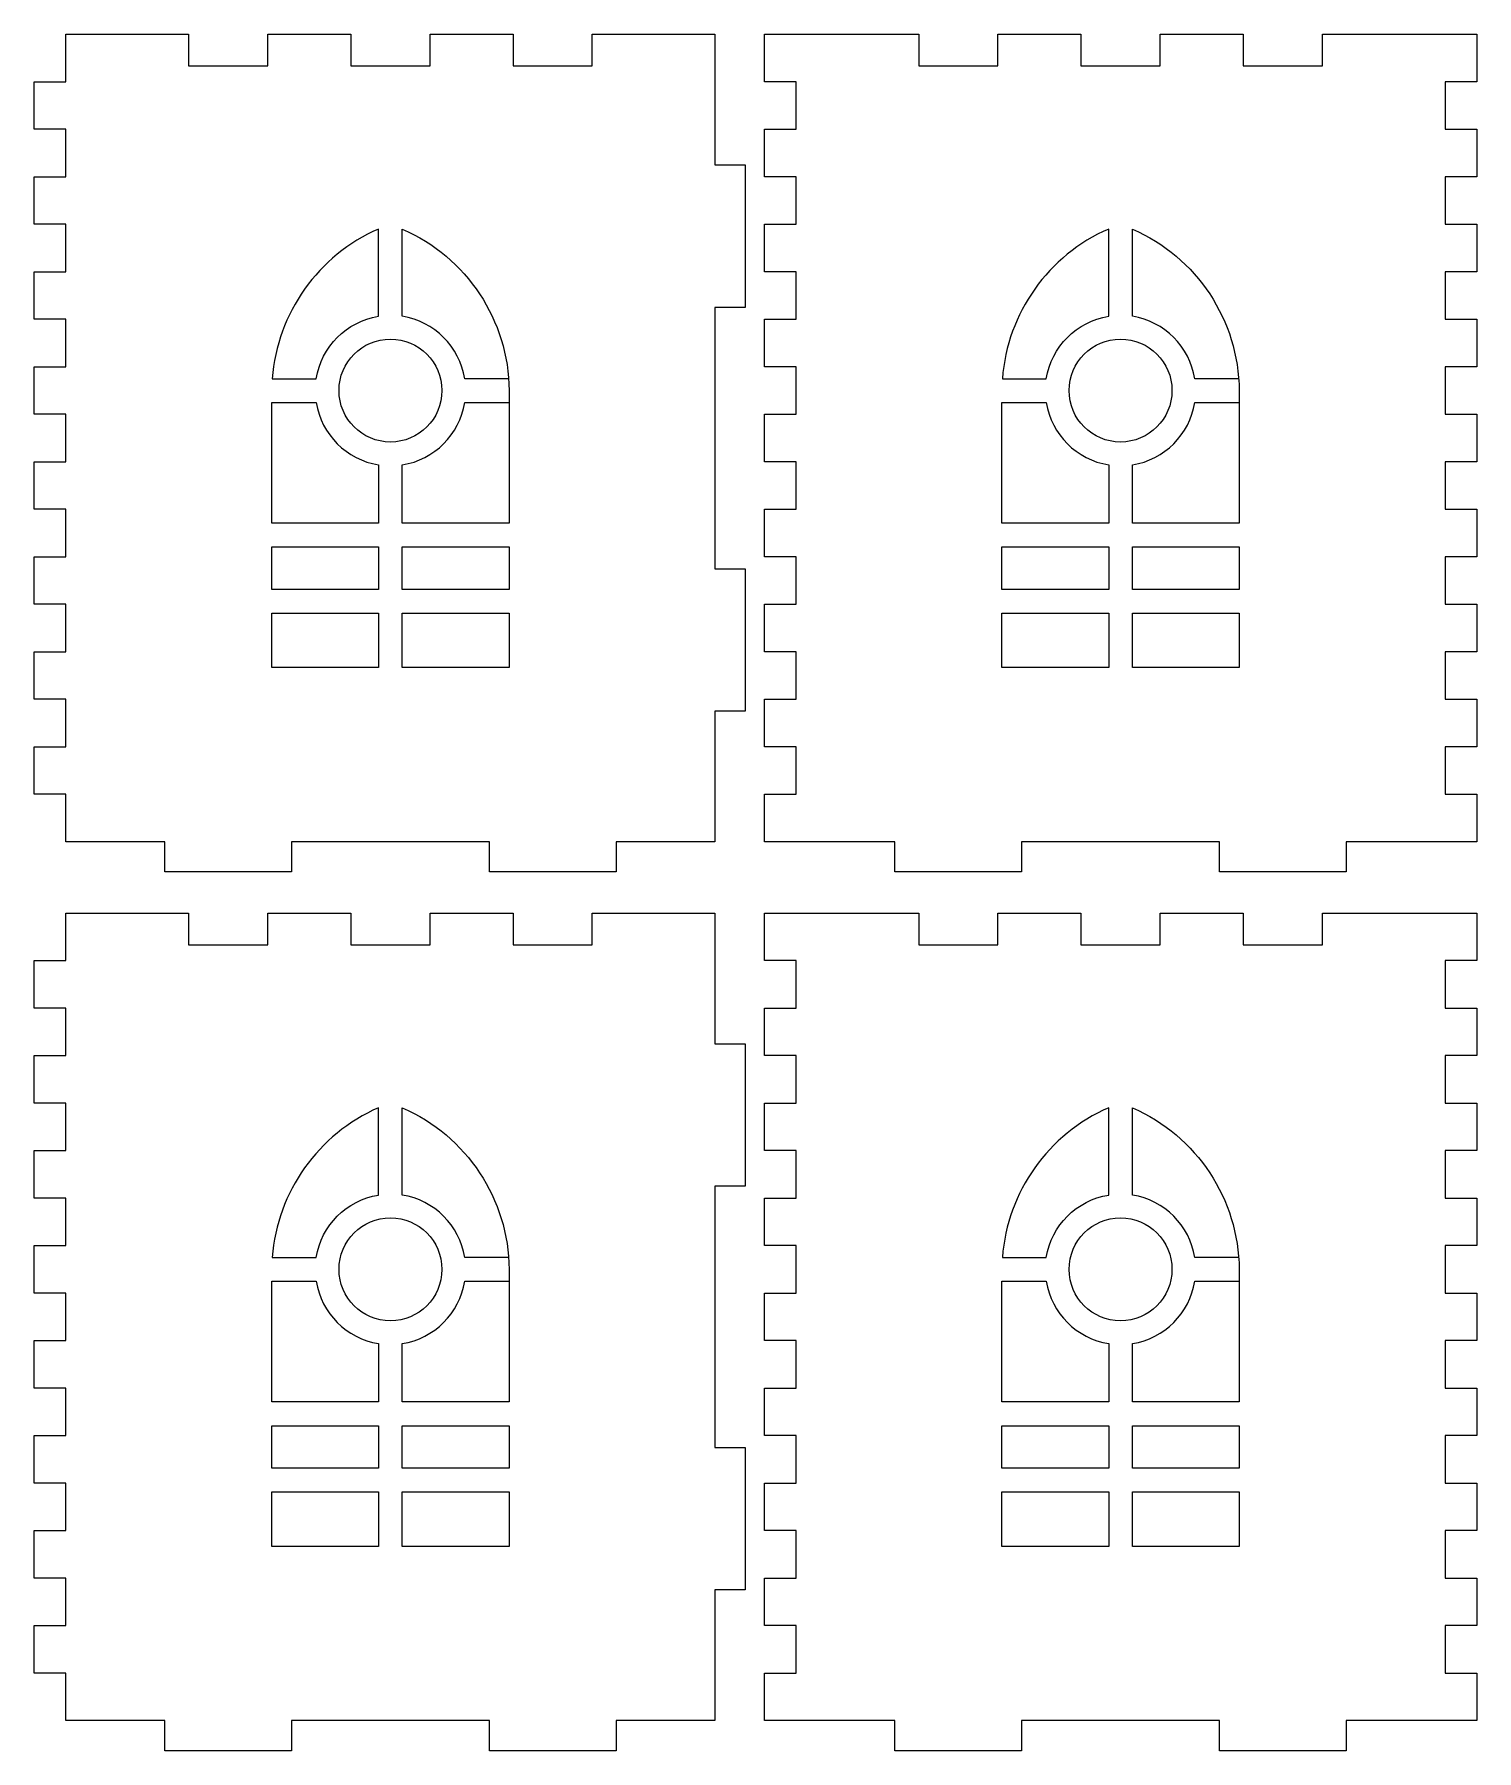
# Model space of a CAD drawing. Header units: millimetres. Extents: x -460 to 68, y -58 to 559.
# Drawn here: x -123.9 to 58.4, y -58.4 to 158.4 of the extents above; entities that cross this region are included whole.
import ezdxf

# ---------------------------------------------------------------- set-up
doc = ezdxf.new("R2010")
doc.units = ezdxf.units.MM
doc.linetypes.add('K5LT32768', pattern=[0])
doc.linetypes.add('K5LT32769', pattern=[0])
doc.layers.add('layer 1', color=7, linetype='Continuous')

msp = doc.modelspace()

# ---------------------------------------------------------------- linework, layer by layer
at = {"layer": 'layer 1', "color": 5, "linetype": 'K5LT32769', "lineweight": 9, "true_color": 0x0000ff}
for points, knots in [([(-37.8739, 90.9013), (-37.8739, 90.9013), (-37.8739, 123.9013), (-37.8739, 123.9013), (-34.0739, 123.9013), (-34.0739, 123.9013), (-34.0739, 141.9013), (-34.0739, 141.9013), (-37.8739, 141.9013), (-37.8739, 141.9013), (-37.8739, 158.4013), (-37.8739, 158.4013), (-53.3739, 158.4013), (-53.3739, 158.4013), (-53.3739, 154.4013), (-53.3739, 154.4013), (-63.3739, 154.4013), (-63.3739, 154.4013), (-63.3739, 158.4013), (-63.3739, 158.4013), (-73.8739, 158.4013), (-73.8739, 158.4013), (-73.8739, 154.4013), (-73.8739, 154.4013), (-83.8739, 154.4013), (-83.8739, 154.4013), (-83.8739, 158.4013), (-83.8739, 158.4013), (-94.3739, 158.4013), (-94.3739, 158.4013), (-94.3739, 154.4013), (-94.3739, 154.4013), (-104.3739, 154.4013), (-104.3739, 154.4013), (-104.3739, 158.4013), (-104.3739, 158.4013), (-119.8739, 158.4013), (-119.8739, 158.4013), (-119.8739, 152.4013), (-119.8739, 152.4013), (-123.8739, 152.4013), (-123.8739, 152.4013), (-123.8739, 146.4013), (-123.8739, 146.4013), (-119.8739, 146.4013), (-119.8739, 146.4013), (-119.8739, 140.4013), (-119.8739, 140.4013), (-123.8739, 140.4013), (-123.8739, 140.4013), (-123.8739, 134.4013), (-123.8739, 134.4013), (-119.8739, 134.4013), (-119.8739, 134.4013), (-119.8739, 128.4013), (-119.8739, 128.4013), (-123.8739, 128.4013), (-123.8739, 128.4013), (-123.8739, 122.4013), (-123.8739, 122.4013), (-119.8739, 122.4013), (-119.8739, 122.4013), (-119.8739, 116.4013), (-119.8739, 116.4013), (-123.8739, 116.4013), (-123.8739, 116.4013), (-123.8739, 110.4013), (-123.8739, 110.4013), (-119.8739, 110.4013), (-119.8739, 110.4013), (-119.8739, 104.4013), (-119.8739, 104.4013), (-123.8739, 104.4013), (-123.8739, 104.4013), (-123.8739, 98.4013), (-123.8739, 98.4013), (-119.8739, 98.4013), (-119.8739, 98.4013), (-119.8739, 92.4013), (-119.8739, 92.4013), (-123.8739, 92.4013), (-123.8739, 92.4013), (-123.8739, 86.4013), (-123.8739, 86.4013), (-119.8739, 86.4013), (-119.8739, 86.4013), (-119.8739, 80.4013), (-119.8739, 80.4013), (-123.8739, 80.4013), (-123.8739, 80.4013), (-123.8739, 74.4013), (-123.8739, 74.4013), (-119.8739, 74.4013), (-119.8739, 74.4013), (-119.8739, 68.4013), (-119.8739, 68.4013), (-123.8739, 68.4013), (-123.8739, 68.4013), (-123.8739, 62.4014), (-123.8739, 62.4014), (-119.8739, 62.4014), (-119.8739, 62.4014), (-119.8739, 56.4014), (-119.8739, 56.4014), (-107.3739, 56.4014), (-107.3739, 56.4014), (-107.3739, 52.6014), (-107.3739, 52.6014), (-91.3739, 52.6014), (-91.3739, 52.6014), (-91.3739, 56.4014), (-91.3739, 56.4014), (-66.3739, 56.4014), (-66.3739, 56.4014), (-66.3739, 52.6014), (-66.3739, 52.6014), (-50.3739, 52.6014), (-50.3739, 52.6014), (-50.3739, 56.4014), (-50.3739, 56.4014), (-37.8739, 56.4014), (-37.8739, 56.4014), (-37.8739, 72.9013), (-37.8739, 72.9013), (-34.0739, 72.9013), (-34.0739, 72.9013), (-34.0739, 90.9013), (-34.0739, 90.9013), (-37.8739, 90.9013), (-37.8739, 90.9013)], [0, 0, 0, 0, 0.01538462, 0.01538462, 0.03076923, 0.03076923, 0.04615385, 0.04615385, 0.06153846, 0.06153846, 0.07692308, 0.07692308, 0.09230769, 0.09230769, 0.10769231, 0.10769231, 0.12307692, 0.12307692, 0.13846154, 0.13846154, 0.15384615, 0.15384615, 0.16923077, 0.16923077, 0.18461538, 0.18461538, 0.2, 0.2, 0.21538462, 0.21538462, 0.23076923, 0.23076923, 0.24615385, 0.24615385, 0.26153846, 0.26153846, 0.27692308, 0.27692308, 0.29230769, 0.29230769, 0.30769231, 0.30769231, 0.32307692, 0.32307692, 0.33846154, 0.33846154, 0.35384615, 0.35384615, 0.36923077, 0.36923077, 0.38461538, 0.38461538, 0.4, 0.4, 0.41538462, 0.41538462, 0.43076923, 0.43076923, 0.44615385, 0.44615385, 0.46153846, 0.46153846, 0.47692308, 0.47692308, 0.49230769, 0.49230769, 0.50769231, 0.50769231, 0.52307692, 0.52307692, 0.53846154, 0.53846154, 0.55384615, 0.55384615, 0.56923077, 0.56923077, 0.58461538, 0.58461538, 0.6, 0.6, 0.61538462, 0.61538462, 0.63076923, 0.63076923, 0.64615385, 0.64615385, 0.66153846, 0.66153846, 0.67692308, 0.67692308, 0.69230769, 0.69230769, 0.70769231, 0.70769231, 0.72307692, 0.72307692, 0.73846154, 0.73846154, 0.75384615, 0.75384615, 0.76923077, 0.76923077, 0.78461538, 0.78461538, 0.8, 0.8, 0.81538462, 0.81538462, 0.83076923, 0.83076923, 0.84615385, 0.84615385, 0.86153846, 0.86153846, 0.87692308, 0.87692308, 0.89230769, 0.89230769, 0.90769231, 0.90769231, 0.92307692, 0.92307692, 0.93846154, 0.93846154, 0.95384615, 0.95384615, 0.96923077, 0.96923077, 1, 1, 1, 1]), ([(0.8761, 56.4013), (0.8761, 56.4013), (25.8761, 56.4013), (25.8761, 56.4013), (25.8761, 52.6013), (25.8761, 52.6013), (41.8761, 52.6013), (41.8761, 52.6013), (41.8761, 56.4013), (41.8761, 56.4013), (58.3761, 56.4013), (58.3761, 56.4013), (58.3761, 62.4013), (58.3761, 62.4013), (54.3761, 62.4013), (54.3761, 62.4013), (54.3761, 68.4013), (54.3761, 68.4013), (58.3761, 68.4013), (58.3761, 68.4013), (58.3761, 74.4013), (58.3761, 74.4013), (54.3761, 74.4013), (54.3761, 74.4013), (54.3761, 80.4013), (54.3761, 80.4013), (58.3761, 80.4013), (58.3761, 80.4013), (58.3761, 86.4013), (58.3761, 86.4013), (54.3761, 86.4013), (54.3761, 86.4013), (54.3761, 92.4013), (54.3761, 92.4013), (58.3761, 92.4013), (58.3761, 92.4013), (58.3761, 98.4013), (58.3761, 98.4013), (54.3761, 98.4013), (54.3761, 98.4013), (54.3761, 104.4013), (54.3761, 104.4013), (58.3761, 104.4013), (58.3761, 104.4013), (58.3761, 110.4013), (58.3761, 110.4013), (54.3761, 110.4013), (54.3761, 110.4013), (54.3761, 116.4013), (54.3761, 116.4013), (58.3761, 116.4013), (58.3761, 116.4013), (58.3761, 122.4013), (58.3761, 122.4013), (54.3761, 122.4013), (54.3761, 122.4013), (54.3761, 128.4013), (54.3761, 128.4013), (58.3761, 128.4013), (58.3761, 128.4013), (58.3761, 134.4013), (58.3761, 134.4013), (54.3761, 134.4013), (54.3761, 134.4013), (54.3761, 140.4013), (54.3761, 140.4013), (58.3761, 140.4013), (58.3761, 140.4013), (58.3761, 146.4013), (58.3761, 146.4013), (54.3761, 146.4013), (54.3761, 146.4013), (54.3761, 152.4013), (54.3761, 152.4013), (58.3761, 152.4013), (58.3761, 152.4013), (58.3761, 158.4013), (58.3761, 158.4013), (38.8761, 158.4013), (38.8761, 158.4013), (38.8761, 154.4013), (38.8761, 154.4013), (28.8761, 154.4013), (28.8761, 154.4013), (28.8761, 158.4013), (28.8761, 158.4013), (18.3761, 158.4013), (18.3761, 158.4013), (18.3761, 154.4013), (18.3761, 154.4013), (8.3761, 154.4013), (8.3761, 154.4013), (8.3761, 158.4013), (8.3761, 158.4013), (-2.1239, 158.4013), (-2.1239, 158.4013), (-2.1239, 154.4013), (-2.1239, 154.4013), (-12.1239, 154.4013), (-12.1239, 154.4013), (-12.1239, 158.4013), (-12.1239, 158.4013), (-31.6239, 158.4013), (-31.6239, 158.4013), (-31.6239, 152.4013), (-31.6239, 152.4013), (-27.6239, 152.4013), (-27.6239, 152.4013), (-27.6239, 146.4013), (-27.6239, 146.4013), (-31.6239, 146.4013), (-31.6239, 146.4013), (-31.6239, 140.4013), (-31.6239, 140.4013), (-27.6239, 140.4013), (-27.6239, 140.4013), (-27.6239, 134.4013), (-27.6239, 134.4013), (-31.6239, 134.4013), (-31.6239, 134.4013), (-31.6239, 128.4013), (-31.6239, 128.4013), (-27.6239, 128.4013), (-27.6239, 128.4013), (-27.6239, 122.4013), (-27.6239, 122.4013), (-31.6239, 122.4013), (-31.6239, 122.4013), (-31.6239, 116.4013), (-31.6239, 116.4013), (-27.6239, 116.4013), (-27.6239, 116.4013), (-27.6239, 110.4013), (-27.6239, 110.4013), (-31.6239, 110.4013), (-31.6239, 110.4013), (-31.6239, 104.4013), (-31.6239, 104.4013), (-27.6239, 104.4013), (-27.6239, 104.4013), (-27.6239, 98.4013), (-27.6239, 98.4013), (-31.6239, 98.4013), (-31.6239, 98.4013), (-31.6239, 92.4013), (-31.6239, 92.4013), (-27.6239, 92.4013), (-27.6239, 92.4013), (-27.6239, 86.4013), (-27.6239, 86.4013), (-31.6239, 86.4013), (-31.6239, 86.4013), (-31.6239, 80.4013), (-31.6239, 80.4013), (-27.6239, 80.4013), (-27.6239, 80.4013), (-27.6239, 74.4013), (-27.6239, 74.4013), (-31.6239, 74.4013), (-31.6239, 74.4013), (-31.6239, 68.4013), (-31.6239, 68.4013), (-27.6239, 68.4013), (-27.6239, 68.4013), (-27.6239, 62.4013), (-27.6239, 62.4013), (-31.6239, 62.4013), (-31.6239, 62.4013), (-31.6239, 56.4013), (-31.6239, 56.4013), (-15.1239, 56.4013), (-15.1239, 56.4013), (-15.1239, 52.6013), (-15.1239, 52.6013), (0.8761, 52.6013), (0.8761, 52.6013), (0.8761, 56.4013), (0.8761, 56.4013)], [0, 0, 0, 0, 0.01123596, 0.01123596, 0.02247191, 0.02247191, 0.03370787, 0.03370787, 0.04494382, 0.04494382, 0.05617978, 0.05617978, 0.06741573, 0.06741573, 0.07865169, 0.07865169, 0.08988764, 0.08988764, 0.1011236, 0.1011236, 0.11235955, 0.11235955, 0.12359551, 0.12359551, 0.13483146, 0.13483146, 0.14606742, 0.14606742, 0.15730337, 0.15730337, 0.16853933, 0.16853933, 0.17977528, 0.17977528, 0.19101124, 0.19101124, 0.20224719, 0.20224719, 0.21348315, 0.21348315, 0.2247191, 0.2247191, 0.23595506, 0.23595506, 0.24719101, 0.24719101, 0.25842697, 0.25842697, 0.26966292, 0.26966292, 0.28089888, 0.28089888, 0.29213483, 0.29213483, 0.30337079, 0.30337079, 0.31460674, 0.31460674, 0.3258427, 0.3258427, 0.33707865, 0.33707865, 0.34831461, 0.34831461, 0.35955056, 0.35955056, 0.37078652, 0.37078652, 0.38202247, 0.38202247, 0.39325843, 0.39325843, 0.40449438, 0.40449438, 0.41573034, 0.41573034, 0.42696629, 0.42696629, 0.43820225, 0.43820225, 0.4494382, 0.4494382, 0.46067416, 0.46067416, 0.47191011, 0.47191011, 0.48314607, 0.48314607, 0.49438202, 0.49438202, 0.50561798, 0.50561798, 0.51685393, 0.51685393, 0.52808989, 0.52808989, 0.53932584, 0.53932584, 0.5505618, 0.5505618, 0.56179775, 0.56179775, 0.57303371, 0.57303371, 0.58426966, 0.58426966, 0.59550562, 0.59550562, 0.60674157, 0.60674157, 0.61797753, 0.61797753, 0.62921348, 0.62921348, 0.64044944, 0.64044944, 0.65168539, 0.65168539, 0.66292135, 0.66292135, 0.6741573, 0.6741573, 0.68539326, 0.68539326, 0.69662921, 0.69662921, 0.70786517, 0.70786517, 0.71910112, 0.71910112, 0.73033708, 0.73033708, 0.74157303, 0.74157303, 0.75280899, 0.75280899, 0.76404494, 0.76404494, 0.7752809, 0.7752809, 0.78651685, 0.78651685, 0.79775281, 0.79775281, 0.80898876, 0.80898876, 0.82022472, 0.82022472, 0.83146067, 0.83146067, 0.84269663, 0.84269663, 0.85393258, 0.85393258, 0.86516854, 0.86516854, 0.87640449, 0.87640449, 0.88764045, 0.88764045, 0.8988764, 0.8988764, 0.91011236, 0.91011236, 0.92134831, 0.92134831, 0.93258427, 0.93258427, 0.94382022, 0.94382022, 0.95505618, 0.95505618, 0.96629213, 0.96629213, 0.97752809, 0.97752809, 1, 1, 1, 1]), ([(-37.8739, -20.0987), (-37.8739, -20.0987), (-37.8739, 12.9013), (-37.8739, 12.9013), (-34.0739, 12.9013), (-34.0739, 12.9013), (-34.0739, 30.9013), (-34.0739, 30.9013), (-37.8739, 30.9013), (-37.8739, 30.9013), (-37.8739, 47.4013), (-37.8739, 47.4013), (-53.3739, 47.4013), (-53.3739, 47.4013), (-53.3739, 43.4013), (-53.3739, 43.4013), (-63.3739, 43.4013), (-63.3739, 43.4013), (-63.3739, 47.4013), (-63.3739, 47.4013), (-73.8739, 47.4013), (-73.8739, 47.4013), (-73.8739, 43.4013), (-73.8739, 43.4013), (-83.8739, 43.4013), (-83.8739, 43.4013), (-83.8739, 47.4013), (-83.8739, 47.4013), (-94.3739, 47.4013), (-94.3739, 47.4013), (-94.3739, 43.4013), (-94.3739, 43.4013), (-104.3739, 43.4013), (-104.3739, 43.4013), (-104.3739, 47.4013), (-104.3739, 47.4013), (-119.8739, 47.4013), (-119.8739, 47.4013), (-119.8739, 41.4013), (-119.8739, 41.4013), (-123.8739, 41.4013), (-123.8739, 41.4013), (-123.8739, 35.4013), (-123.8739, 35.4013), (-119.8739, 35.4013), (-119.8739, 35.4013), (-119.8739, 29.4013), (-119.8739, 29.4013), (-123.8739, 29.4013), (-123.8739, 29.4013), (-123.8739, 23.4013), (-123.8739, 23.4013), (-119.8739, 23.4013), (-119.8739, 23.4013), (-119.8739, 17.4013), (-119.8739, 17.4013), (-123.8739, 17.4013), (-123.8739, 17.4013), (-123.8739, 11.4013), (-123.8739, 11.4013), (-119.8739, 11.4013), (-119.8739, 11.4013), (-119.8739, 5.4013), (-119.8739, 5.4013), (-123.8739, 5.4013), (-123.8739, 5.4013), (-123.8739, -0.5987), (-123.8739, -0.5987), (-119.8739, -0.5987), (-119.8739, -0.5987), (-119.8739, -6.5987), (-119.8739, -6.5987), (-123.8739, -6.5987), (-123.8739, -6.5987), (-123.8739, -12.5987), (-123.8739, -12.5987), (-119.8739, -12.5987), (-119.8739, -12.5987), (-119.8739, -18.5987), (-119.8739, -18.5987), (-123.8739, -18.5987), (-123.8739, -18.5987), (-123.8739, -24.5987), (-123.8739, -24.5987), (-119.8739, -24.5987), (-119.8739, -24.5987), (-119.8739, -30.5987), (-119.8739, -30.5987), (-123.8739, -30.5987), (-123.8739, -30.5987), (-123.8739, -36.5987), (-123.8739, -36.5987), (-119.8739, -36.5987), (-119.8739, -36.5987), (-119.8739, -42.5987), (-119.8739, -42.5987), (-123.8739, -42.5987), (-123.8739, -42.5987), (-123.8739, -48.5986), (-123.8739, -48.5986), (-119.8739, -48.5986), (-119.8739, -48.5986), (-119.8739, -54.5986), (-119.8739, -54.5986), (-107.3739, -54.5986), (-107.3739, -54.5986), (-107.3739, -58.3986), (-107.3739, -58.3986), (-91.3739, -58.3986), (-91.3739, -58.3986), (-91.3739, -54.5986), (-91.3739, -54.5986), (-66.3739, -54.5986), (-66.3739, -54.5986), (-66.3739, -58.3986), (-66.3739, -58.3986), (-50.3739, -58.3986), (-50.3739, -58.3986), (-50.3739, -54.5986), (-50.3739, -54.5986), (-37.8739, -54.5986), (-37.8739, -54.5986), (-37.8739, -38.0987), (-37.8739, -38.0987), (-34.0739, -38.0987), (-34.0739, -38.0987), (-34.0739, -20.0987), (-34.0739, -20.0987), (-37.8739, -20.0987), (-37.8739, -20.0987)], [0, 0, 0, 0, 0.01538462, 0.01538462, 0.03076923, 0.03076923, 0.04615385, 0.04615385, 0.06153846, 0.06153846, 0.07692308, 0.07692308, 0.09230769, 0.09230769, 0.10769231, 0.10769231, 0.12307692, 0.12307692, 0.13846154, 0.13846154, 0.15384615, 0.15384615, 0.16923077, 0.16923077, 0.18461538, 0.18461538, 0.2, 0.2, 0.21538462, 0.21538462, 0.23076923, 0.23076923, 0.24615385, 0.24615385, 0.26153846, 0.26153846, 0.27692308, 0.27692308, 0.29230769, 0.29230769, 0.30769231, 0.30769231, 0.32307692, 0.32307692, 0.33846154, 0.33846154, 0.35384615, 0.35384615, 0.36923077, 0.36923077, 0.38461538, 0.38461538, 0.4, 0.4, 0.41538462, 0.41538462, 0.43076923, 0.43076923, 0.44615385, 0.44615385, 0.46153846, 0.46153846, 0.47692308, 0.47692308, 0.49230769, 0.49230769, 0.50769231, 0.50769231, 0.52307692, 0.52307692, 0.53846154, 0.53846154, 0.55384615, 0.55384615, 0.56923077, 0.56923077, 0.58461538, 0.58461538, 0.6, 0.6, 0.61538462, 0.61538462, 0.63076923, 0.63076923, 0.64615385, 0.64615385, 0.66153846, 0.66153846, 0.67692308, 0.67692308, 0.69230769, 0.69230769, 0.70769231, 0.70769231, 0.72307692, 0.72307692, 0.73846154, 0.73846154, 0.75384615, 0.75384615, 0.76923077, 0.76923077, 0.78461538, 0.78461538, 0.8, 0.8, 0.81538462, 0.81538462, 0.83076923, 0.83076923, 0.84615385, 0.84615385, 0.86153846, 0.86153846, 0.87692308, 0.87692308, 0.89230769, 0.89230769, 0.90769231, 0.90769231, 0.92307692, 0.92307692, 0.93846154, 0.93846154, 0.95384615, 0.95384615, 0.96923077, 0.96923077, 1, 1, 1, 1]), ([(0.8761, -54.5987), (0.8761, -54.5987), (25.8761, -54.5987), (25.8761, -54.5987), (25.8761, -58.3987), (25.8761, -58.3987), (41.8761, -58.3987), (41.8761, -58.3987), (41.8761, -54.5987), (41.8761, -54.5987), (58.3761, -54.5987), (58.3761, -54.5987), (58.3761, -48.5987), (58.3761, -48.5987), (54.3761, -48.5987), (54.3761, -48.5987), (54.3761, -42.5987), (54.3761, -42.5987), (58.3761, -42.5987), (58.3761, -42.5987), (58.3761, -36.5987), (58.3761, -36.5987), (54.3761, -36.5987), (54.3761, -36.5987), (54.3761, -30.5987), (54.3761, -30.5987), (58.3761, -30.5987), (58.3761, -30.5987), (58.3761, -24.5987), (58.3761, -24.5987), (54.3761, -24.5987), (54.3761, -24.5987), (54.3761, -18.5987), (54.3761, -18.5987), (58.3761, -18.5987), (58.3761, -18.5987), (58.3761, -12.5987), (58.3761, -12.5987), (54.3761, -12.5987), (54.3761, -12.5987), (54.3761, -6.5987), (54.3761, -6.5987), (58.3761, -6.5987), (58.3761, -6.5987), (58.3761, -0.5987), (58.3761, -0.5987), (54.3761, -0.5987), (54.3761, -0.5987), (54.3761, 5.4013), (54.3761, 5.4013), (58.3761, 5.4013), (58.3761, 5.4013), (58.3761, 11.4013), (58.3761, 11.4013), (54.3761, 11.4013), (54.3761, 11.4013), (54.3761, 17.4013), (54.3761, 17.4013), (58.3761, 17.4013), (58.3761, 17.4013), (58.3761, 23.4013), (58.3761, 23.4013), (54.3761, 23.4013), (54.3761, 23.4013), (54.3761, 29.4013), (54.3761, 29.4013), (58.3761, 29.4013), (58.3761, 29.4013), (58.3761, 35.4013), (58.3761, 35.4013), (54.3761, 35.4013), (54.3761, 35.4013), (54.3761, 41.4013), (54.3761, 41.4013), (58.3761, 41.4013), (58.3761, 41.4013), (58.3761, 47.4013), (58.3761, 47.4013), (38.8761, 47.4013), (38.8761, 47.4013), (38.8761, 43.4013), (38.8761, 43.4013), (28.8761, 43.4013), (28.8761, 43.4013), (28.8761, 47.4013), (28.8761, 47.4013), (18.3761, 47.4013), (18.3761, 47.4013), (18.3761, 43.4013), (18.3761, 43.4013), (8.3761, 43.4013), (8.3761, 43.4013), (8.3761, 47.4013), (8.3761, 47.4013), (-2.1239, 47.4013), (-2.1239, 47.4013), (-2.1239, 43.4013), (-2.1239, 43.4013), (-12.1239, 43.4013), (-12.1239, 43.4013), (-12.1239, 47.4013), (-12.1239, 47.4013), (-31.6239, 47.4013), (-31.6239, 47.4013), (-31.6239, 41.4013), (-31.6239, 41.4013), (-27.6239, 41.4013), (-27.6239, 41.4013), (-27.6239, 35.4013), (-27.6239, 35.4013), (-31.6239, 35.4013), (-31.6239, 35.4013), (-31.6239, 29.4013), (-31.6239, 29.4013), (-27.6239, 29.4013), (-27.6239, 29.4013), (-27.6239, 23.4013), (-27.6239, 23.4013), (-31.6239, 23.4013), (-31.6239, 23.4013), (-31.6239, 17.4013), (-31.6239, 17.4013), (-27.6239, 17.4013), (-27.6239, 17.4013), (-27.6239, 11.4013), (-27.6239, 11.4013), (-31.6239, 11.4013), (-31.6239, 11.4013), (-31.6239, 5.4013), (-31.6239, 5.4013), (-27.6239, 5.4013), (-27.6239, 5.4013), (-27.6239, -0.5987), (-27.6239, -0.5987), (-31.6239, -0.5987), (-31.6239, -0.5987), (-31.6239, -6.5987), (-31.6239, -6.5987), (-27.6239, -6.5987), (-27.6239, -6.5987), (-27.6239, -12.5987), (-27.6239, -12.5987), (-31.6239, -12.5987), (-31.6239, -12.5987), (-31.6239, -18.5987), (-31.6239, -18.5987), (-27.6239, -18.5987), (-27.6239, -18.5987), (-27.6239, -24.5987), (-27.6239, -24.5987), (-31.6239, -24.5987), (-31.6239, -24.5987), (-31.6239, -30.5987), (-31.6239, -30.5987), (-27.6239, -30.5987), (-27.6239, -30.5987), (-27.6239, -36.5987), (-27.6239, -36.5987), (-31.6239, -36.5987), (-31.6239, -36.5987), (-31.6239, -42.5987), (-31.6239, -42.5987), (-27.6239, -42.5987), (-27.6239, -42.5987), (-27.6239, -48.5987), (-27.6239, -48.5987), (-31.6239, -48.5987), (-31.6239, -48.5987), (-31.6239, -54.5987), (-31.6239, -54.5987), (-15.1239, -54.5987), (-15.1239, -54.5987), (-15.1239, -58.3987), (-15.1239, -58.3987), (0.8761, -58.3987), (0.8761, -58.3987), (0.8761, -54.5987), (0.8761, -54.5987)], [0, 0, 0, 0, 0.01123596, 0.01123596, 0.02247191, 0.02247191, 0.03370787, 0.03370787, 0.04494382, 0.04494382, 0.05617978, 0.05617978, 0.06741573, 0.06741573, 0.07865169, 0.07865169, 0.08988764, 0.08988764, 0.1011236, 0.1011236, 0.11235955, 0.11235955, 0.12359551, 0.12359551, 0.13483146, 0.13483146, 0.14606742, 0.14606742, 0.15730337, 0.15730337, 0.16853933, 0.16853933, 0.17977528, 0.17977528, 0.19101124, 0.19101124, 0.20224719, 0.20224719, 0.21348315, 0.21348315, 0.2247191, 0.2247191, 0.23595506, 0.23595506, 0.24719101, 0.24719101, 0.25842697, 0.25842697, 0.26966292, 0.26966292, 0.28089888, 0.28089888, 0.29213483, 0.29213483, 0.30337079, 0.30337079, 0.31460674, 0.31460674, 0.3258427, 0.3258427, 0.33707865, 0.33707865, 0.34831461, 0.34831461, 0.35955056, 0.35955056, 0.37078652, 0.37078652, 0.38202247, 0.38202247, 0.39325843, 0.39325843, 0.40449438, 0.40449438, 0.41573034, 0.41573034, 0.42696629, 0.42696629, 0.43820225, 0.43820225, 0.4494382, 0.4494382, 0.46067416, 0.46067416, 0.47191011, 0.47191011, 0.48314607, 0.48314607, 0.49438202, 0.49438202, 0.50561798, 0.50561798, 0.51685393, 0.51685393, 0.52808989, 0.52808989, 0.53932584, 0.53932584, 0.5505618, 0.5505618, 0.56179775, 0.56179775, 0.57303371, 0.57303371, 0.58426966, 0.58426966, 0.59550562, 0.59550562, 0.60674157, 0.60674157, 0.61797753, 0.61797753, 0.62921348, 0.62921348, 0.64044944, 0.64044944, 0.65168539, 0.65168539, 0.66292135, 0.66292135, 0.6741573, 0.6741573, 0.68539326, 0.68539326, 0.69662921, 0.69662921, 0.70786517, 0.70786517, 0.71910112, 0.71910112, 0.73033708, 0.73033708, 0.74157303, 0.74157303, 0.75280899, 0.75280899, 0.76404494, 0.76404494, 0.7752809, 0.7752809, 0.78651685, 0.78651685, 0.79775281, 0.79775281, 0.80898876, 0.80898876, 0.82022472, 0.82022472, 0.83146067, 0.83146067, 0.84269663, 0.84269663, 0.85393258, 0.85393258, 0.86516854, 0.86516854, 0.87640449, 0.87640449, 0.88764045, 0.88764045, 0.8988764, 0.8988764, 0.91011236, 0.91011236, 0.92134831, 0.92134831, 0.93258427, 0.93258427, 0.94382022, 0.94382022, 0.95505618, 0.95505618, 0.96629213, 0.96629213, 0.97752809, 0.97752809, 1, 1, 1, 1])]:
    msp.add_open_spline(points, degree=3, knots=knots, dxfattribs=at)
at = {"layer": 'layer 1', "color": 1, "linetype": 'K5LT32768', "lineweight": 9, "true_color": 0xff0000}
for points, knots in [([(-88.2547, 114.9013), (-88.2547, 114.9013), (-93.8095, 114.9013), (-93.8095, 114.9013), (-93.1751, 123.2048), (-88.0064, 130.4788), (-80.3739, 133.8097), (-80.3739, 133.8097), (-80.3739, 122.7821), (-80.3739, 122.7821), (-84.4277, 122.1339), (-87.6065, 118.9551), (-88.2547, 114.9013)], [0, 0, 0, 0, 0.2, 0.2, 0.2, 0.4, 0.4, 0.4, 0.6, 0.6, 0.6, 1, 1, 1, 1]), ([(-63.9383, 114.9013), (-63.9383, 114.9013), (-69.4931, 114.9013), (-69.4931, 114.9013), (-70.1413, 118.9551), (-73.3201, 122.1339), (-77.3739, 122.7821), (-77.3739, 122.7821), (-77.3739, 133.8097), (-77.3739, 133.8097), (-69.2449, 130.2621), (-63.9584, 122.2702), (-63.8739, 113.4013), (-63.8739, 113.4013), (-63.8739, 96.6513), (-63.8739, 96.6513), (-77.3739, 96.6513), (-77.3739, 96.6513), (-77.3739, 104.0205), (-77.3739, 104.0205), (-73.3201, 104.6687), (-70.1413, 107.8475), (-69.4931, 111.9013), (-69.4931, 111.9013), (-63.8739, 111.9013), (-63.8739, 111.9013)], [0, 0, 0, 0, 0.1, 0.1, 0.1, 0.2, 0.2, 0.2, 0.3, 0.3, 0.3, 0.4, 0.4, 0.4, 0.5, 0.5, 0.6, 0.6, 0.7, 0.7, 0.7, 0.8, 0.8, 0.8, 1, 1, 1, 1]), ([(3.9953, 114.9013), (3.9953, 114.9013), (-1.5595, 114.9013), (-1.5595, 114.9013), (-0.9251, 123.2048), (4.2436, 130.4788), (11.8761, 133.8097), (11.8761, 133.8097), (11.8761, 122.7821), (11.8761, 122.7821), (7.8223, 122.1339), (4.6435, 118.9551), (3.9953, 114.9013)], [0, 0, 0, 0, 0.2, 0.2, 0.2, 0.4, 0.4, 0.4, 0.6, 0.6, 0.6, 1, 1, 1, 1]), ([(28.3117, 114.9013), (28.3117, 114.9013), (22.7569, 114.9013), (22.7569, 114.9013), (22.1087, 118.9551), (18.9299, 122.1339), (14.8761, 122.7821), (14.8761, 122.7821), (14.8761, 133.8097), (14.8761, 133.8097), (23.0051, 130.2621), (28.2916, 122.2702), (28.3761, 113.4013), (28.3761, 113.4013), (28.3761, 96.6513), (28.3761, 96.6513), (14.8761, 96.6513), (14.8761, 96.6513), (14.8761, 104.0205), (14.8761, 104.0205), (18.9299, 104.6687), (22.1087, 107.8475), (22.7569, 111.9013), (22.7569, 111.9013), (28.3761, 111.9013), (28.3761, 111.9013)], [0, 0, 0, 0, 0.1, 0.1, 0.1, 0.2, 0.2, 0.2, 0.3, 0.3, 0.3, 0.4, 0.4, 0.4, 0.5, 0.5, 0.6, 0.6, 0.7, 0.7, 0.7, 0.8, 0.8, 0.8, 1, 1, 1, 1]), ([(-72.3739, 113.4013), (-72.3739, 116.9911), (-75.284, 119.9013), (-78.8739, 119.9013), (-82.4637, 119.9013), (-85.3739, 116.9912), (-85.3739, 113.4013), (-85.3739, 109.8115), (-82.4638, 106.9013), (-78.8739, 106.9013), (-75.2841, 106.9013), (-72.3739, 109.8114), (-72.3739, 113.4013)], [0, 0, 0, 0, 0.2, 0.2, 0.2, 0.4, 0.4, 0.4, 0.6, 0.6, 0.6, 1, 1, 1, 1]), ([(19.8761, 113.4013), (19.8761, 116.9911), (16.966, 119.9013), (13.3761, 119.9013), (9.7863, 119.9013), (6.8761, 116.9912), (6.8761, 113.4013), (6.8761, 109.8115), (9.7862, 106.9013), (13.3761, 106.9013), (16.9659, 106.9013), (19.8761, 109.8114), (19.8761, 113.4013)], [0, 0, 0, 0, 0.2, 0.2, 0.2, 0.4, 0.4, 0.4, 0.6, 0.6, 0.6, 1, 1, 1, 1]), ([(-93.8739, 111.9013), (-93.8739, 111.9013), (-93.8739, 96.6513), (-93.8739, 96.6513), (-80.3739, 96.6513), (-80.3739, 96.6513), (-80.3739, 104.0205), (-80.3739, 104.0205), (-84.4277, 104.6687), (-87.6065, 107.8475), (-88.2547, 111.9013), (-88.2547, 111.9013), (-93.8739, 111.9013), (-93.8739, 111.9013)], [0, 0, 0, 0, 0.16666667, 0.16666667, 0.33333333, 0.33333333, 0.5, 0.5, 0.5, 0.66666667, 0.66666667, 0.66666667, 1, 1, 1, 1]), ([(-1.6239, 111.9013), (-1.6239, 111.9013), (-1.6239, 96.6513), (-1.6239, 96.6513), (11.8761, 96.6513), (11.8761, 96.6513), (11.8761, 104.0205), (11.8761, 104.0205), (7.8223, 104.6687), (4.6435, 107.8475), (3.9953, 111.9013), (3.9953, 111.9013), (-1.6239, 111.9013), (-1.6239, 111.9013)], [0, 0, 0, 0, 0.16666667, 0.16666667, 0.33333333, 0.33333333, 0.5, 0.5, 0.5, 0.66666667, 0.66666667, 0.66666667, 1, 1, 1, 1]), ([(-93.8739, 88.2763), (-93.8739, 88.2763), (-80.3739, 88.2763), (-80.3739, 88.2763), (-80.3739, 93.6513), (-80.3739, 93.6513), (-93.8739, 93.6513), (-93.8739, 93.6513), (-93.8739, 88.2763), (-93.8739, 88.2763)], [0, 0, 0, 0, 0.2, 0.2, 0.4, 0.4, 0.6, 0.6, 1, 1, 1, 1]), ([(-63.8739, 88.2763), (-63.8739, 88.2763), (-63.8739, 93.6513), (-63.8739, 93.6513), (-77.3739, 93.6513), (-77.3739, 93.6513), (-77.3739, 88.2763), (-77.3739, 88.2763), (-63.8739, 88.2763), (-63.8739, 88.2763)], [0, 0, 0, 0, 0.2, 0.2, 0.4, 0.4, 0.6, 0.6, 1, 1, 1, 1]), ([(-1.6239, 88.2763), (-1.6239, 88.2763), (11.8761, 88.2763), (11.8761, 88.2763), (11.8761, 93.6513), (11.8761, 93.6513), (-1.6239, 93.6513), (-1.6239, 93.6513), (-1.6239, 88.2763), (-1.6239, 88.2763)], [0, 0, 0, 0, 0.2, 0.2, 0.4, 0.4, 0.6, 0.6, 1, 1, 1, 1]), ([(28.3761, 88.2763), (28.3761, 88.2763), (28.3761, 93.6513), (28.3761, 93.6513), (14.8761, 93.6513), (14.8761, 93.6513), (14.8761, 88.2763), (14.8761, 88.2763), (28.3761, 88.2763), (28.3761, 88.2763)], [0, 0, 0, 0, 0.2, 0.2, 0.4, 0.4, 0.6, 0.6, 1, 1, 1, 1]), ([(-93.8739, 78.4013), (-93.8739, 78.4013), (-80.3739, 78.4013), (-80.3739, 78.4013), (-80.3739, 85.2763), (-80.3739, 85.2763), (-93.8739, 85.2763), (-93.8739, 85.2763), (-93.8739, 78.4013), (-93.8739, 78.4013)], [0, 0, 0, 0, 0.2, 0.2, 0.4, 0.4, 0.6, 0.6, 1, 1, 1, 1]), ([(-63.8739, 78.4013), (-63.8739, 78.4013), (-63.8739, 85.2763), (-63.8739, 85.2763), (-77.3739, 85.2763), (-77.3739, 85.2763), (-77.3739, 78.4013), (-77.3739, 78.4013), (-63.8739, 78.4013), (-63.8739, 78.4013)], [0, 0, 0, 0, 0.2, 0.2, 0.4, 0.4, 0.6, 0.6, 1, 1, 1, 1]), ([(-1.6239, 78.4013), (-1.6239, 78.4013), (11.8761, 78.4013), (11.8761, 78.4013), (11.8761, 85.2763), (11.8761, 85.2763), (-1.6239, 85.2763), (-1.6239, 85.2763), (-1.6239, 78.4013), (-1.6239, 78.4013)], [0, 0, 0, 0, 0.2, 0.2, 0.4, 0.4, 0.6, 0.6, 1, 1, 1, 1]), ([(28.3761, 78.4013), (28.3761, 78.4013), (28.3761, 85.2763), (28.3761, 85.2763), (14.8761, 85.2763), (14.8761, 85.2763), (14.8761, 78.4013), (14.8761, 78.4013), (28.3761, 78.4013), (28.3761, 78.4013)], [0, 0, 0, 0, 0.2, 0.2, 0.4, 0.4, 0.6, 0.6, 1, 1, 1, 1]), ([(-88.2547, 3.9013), (-88.2547, 3.9013), (-93.8095, 3.9013), (-93.8095, 3.9013), (-93.1751, 12.2048), (-88.0064, 19.4788), (-80.3739, 22.8097), (-80.3739, 22.8097), (-80.3739, 11.7821), (-80.3739, 11.7821), (-84.4277, 11.1339), (-87.6065, 7.9551), (-88.2547, 3.9013)], [0, 0, 0, 0, 0.2, 0.2, 0.2, 0.4, 0.4, 0.4, 0.6, 0.6, 0.6, 1, 1, 1, 1]), ([(-63.9383, 3.9013), (-63.9383, 3.9013), (-69.4931, 3.9013), (-69.4931, 3.9013), (-70.1413, 7.9551), (-73.3201, 11.1339), (-77.3739, 11.7821), (-77.3739, 11.7821), (-77.3739, 22.8097), (-77.3739, 22.8097), (-69.2449, 19.2621), (-63.9584, 11.2702), (-63.8739, 2.4013), (-63.8739, 2.4013), (-63.8739, -14.3487), (-63.8739, -14.3487), (-77.3739, -14.3487), (-77.3739, -14.3487), (-77.3739, -6.9795), (-77.3739, -6.9795), (-73.3201, -6.3313), (-70.1413, -3.1525), (-69.4931, 0.9013), (-69.4931, 0.9013), (-63.8739, 0.9013), (-63.8739, 0.9013)], [0, 0, 0, 0, 0.1, 0.1, 0.1, 0.2, 0.2, 0.2, 0.3, 0.3, 0.3, 0.4, 0.4, 0.4, 0.5, 0.5, 0.6, 0.6, 0.7, 0.7, 0.7, 0.8, 0.8, 0.8, 1, 1, 1, 1]), ([(3.9953, 3.9013), (3.9953, 3.9013), (-1.5595, 3.9013), (-1.5595, 3.9013), (-0.9251, 12.2048), (4.2436, 19.4788), (11.8761, 22.8097), (11.8761, 22.8097), (11.8761, 11.7821), (11.8761, 11.7821), (7.8223, 11.1339), (4.6435, 7.9551), (3.9953, 3.9013)], [0, 0, 0, 0, 0.2, 0.2, 0.2, 0.4, 0.4, 0.4, 0.6, 0.6, 0.6, 1, 1, 1, 1]), ([(28.3117, 3.9013), (28.3117, 3.9013), (22.7569, 3.9013), (22.7569, 3.9013), (22.1087, 7.9551), (18.9299, 11.1339), (14.8761, 11.7821), (14.8761, 11.7821), (14.8761, 22.8097), (14.8761, 22.8097), (23.0051, 19.2621), (28.2916, 11.2702), (28.3761, 2.4013), (28.3761, 2.4013), (28.3761, -14.3487), (28.3761, -14.3487), (14.8761, -14.3487), (14.8761, -14.3487), (14.8761, -6.9795), (14.8761, -6.9795), (18.9299, -6.3313), (22.1087, -3.1525), (22.7569, 0.9013), (22.7569, 0.9013), (28.3761, 0.9013), (28.3761, 0.9013)], [0, 0, 0, 0, 0.1, 0.1, 0.1, 0.2, 0.2, 0.2, 0.3, 0.3, 0.3, 0.4, 0.4, 0.4, 0.5, 0.5, 0.6, 0.6, 0.7, 0.7, 0.7, 0.8, 0.8, 0.8, 1, 1, 1, 1]), ([(-72.3739, 2.4013), (-72.3739, 5.9911), (-75.284, 8.9013), (-78.8739, 8.9013), (-82.4637, 8.9013), (-85.3739, 5.9912), (-85.3739, 2.4013), (-85.3739, -1.1885), (-82.4638, -4.0987), (-78.8739, -4.0987), (-75.2841, -4.0987), (-72.3739, -1.1886), (-72.3739, 2.4013)], [0, 0, 0, 0, 0.2, 0.2, 0.2, 0.4, 0.4, 0.4, 0.6, 0.6, 0.6, 1, 1, 1, 1]), ([(19.8761, 2.4013), (19.8761, 5.9911), (16.966, 8.9013), (13.3761, 8.9013), (9.7863, 8.9013), (6.8761, 5.9912), (6.8761, 2.4013), (6.8761, -1.1885), (9.7862, -4.0987), (13.3761, -4.0987), (16.9659, -4.0987), (19.8761, -1.1886), (19.8761, 2.4013)], [0, 0, 0, 0, 0.2, 0.2, 0.2, 0.4, 0.4, 0.4, 0.6, 0.6, 0.6, 1, 1, 1, 1]), ([(-93.8739, 0.9013), (-93.8739, 0.9013), (-93.8739, -14.3487), (-93.8739, -14.3487), (-80.3739, -14.3487), (-80.3739, -14.3487), (-80.3739, -6.9795), (-80.3739, -6.9795), (-84.4277, -6.3313), (-87.6065, -3.1525), (-88.2547, 0.9013), (-88.2547, 0.9013), (-93.8739, 0.9013), (-93.8739, 0.9013)], [0, 0, 0, 0, 0.16666667, 0.16666667, 0.33333333, 0.33333333, 0.5, 0.5, 0.5, 0.66666667, 0.66666667, 0.66666667, 1, 1, 1, 1]), ([(-1.6239, 0.9013), (-1.6239, 0.9013), (-1.6239, -14.3487), (-1.6239, -14.3487), (11.8761, -14.3487), (11.8761, -14.3487), (11.8761, -6.9795), (11.8761, -6.9795), (7.8223, -6.3313), (4.6435, -3.1525), (3.9953, 0.9013), (3.9953, 0.9013), (-1.6239, 0.9013), (-1.6239, 0.9013)], [0, 0, 0, 0, 0.16666667, 0.16666667, 0.33333333, 0.33333333, 0.5, 0.5, 0.5, 0.66666667, 0.66666667, 0.66666667, 1, 1, 1, 1]), ([(-93.8739, -22.7237), (-93.8739, -22.7237), (-80.3739, -22.7237), (-80.3739, -22.7237), (-80.3739, -17.3487), (-80.3739, -17.3487), (-93.8739, -17.3487), (-93.8739, -17.3487), (-93.8739, -22.7237), (-93.8739, -22.7237)], [0, 0, 0, 0, 0.2, 0.2, 0.4, 0.4, 0.6, 0.6, 1, 1, 1, 1]), ([(-63.8739, -22.7237), (-63.8739, -22.7237), (-63.8739, -17.3487), (-63.8739, -17.3487), (-77.3739, -17.3487), (-77.3739, -17.3487), (-77.3739, -22.7237), (-77.3739, -22.7237), (-63.8739, -22.7237), (-63.8739, -22.7237)], [0, 0, 0, 0, 0.2, 0.2, 0.4, 0.4, 0.6, 0.6, 1, 1, 1, 1]), ([(-1.6239, -22.7237), (-1.6239, -22.7237), (11.8761, -22.7237), (11.8761, -22.7237), (11.8761, -17.3487), (11.8761, -17.3487), (-1.6239, -17.3487), (-1.6239, -17.3487), (-1.6239, -22.7237), (-1.6239, -22.7237)], [0, 0, 0, 0, 0.2, 0.2, 0.4, 0.4, 0.6, 0.6, 1, 1, 1, 1]), ([(28.3761, -22.7237), (28.3761, -22.7237), (28.3761, -17.3487), (28.3761, -17.3487), (14.8761, -17.3487), (14.8761, -17.3487), (14.8761, -22.7237), (14.8761, -22.7237), (28.3761, -22.7237), (28.3761, -22.7237)], [0, 0, 0, 0, 0.2, 0.2, 0.4, 0.4, 0.6, 0.6, 1, 1, 1, 1]), ([(-93.8739, -32.5987), (-93.8739, -32.5987), (-80.3739, -32.5987), (-80.3739, -32.5987), (-80.3739, -25.7237), (-80.3739, -25.7237), (-93.8739, -25.7237), (-93.8739, -25.7237), (-93.8739, -32.5987), (-93.8739, -32.5987)], [0, 0, 0, 0, 0.2, 0.2, 0.4, 0.4, 0.6, 0.6, 1, 1, 1, 1]), ([(-63.8739, -32.5987), (-63.8739, -32.5987), (-63.8739, -25.7237), (-63.8739, -25.7237), (-77.3739, -25.7237), (-77.3739, -25.7237), (-77.3739, -32.5987), (-77.3739, -32.5987), (-63.8739, -32.5987), (-63.8739, -32.5987)], [0, 0, 0, 0, 0.2, 0.2, 0.4, 0.4, 0.6, 0.6, 1, 1, 1, 1]), ([(-1.6239, -32.5987), (-1.6239, -32.5987), (11.8761, -32.5987), (11.8761, -32.5987), (11.8761, -25.7237), (11.8761, -25.7237), (-1.6239, -25.7237), (-1.6239, -25.7237), (-1.6239, -32.5987), (-1.6239, -32.5987)], [0, 0, 0, 0, 0.2, 0.2, 0.4, 0.4, 0.6, 0.6, 1, 1, 1, 1]), ([(28.3761, -32.5987), (28.3761, -32.5987), (28.3761, -25.7237), (28.3761, -25.7237), (14.8761, -25.7237), (14.8761, -25.7237), (14.8761, -32.5987), (14.8761, -32.5987), (28.3761, -32.5987), (28.3761, -32.5987)], [0, 0, 0, 0, 0.2, 0.2, 0.4, 0.4, 0.6, 0.6, 1, 1, 1, 1])]:
    msp.add_open_spline(points, degree=3, knots=knots, dxfattribs=at)

doc.saveas('drawing.dxf')
